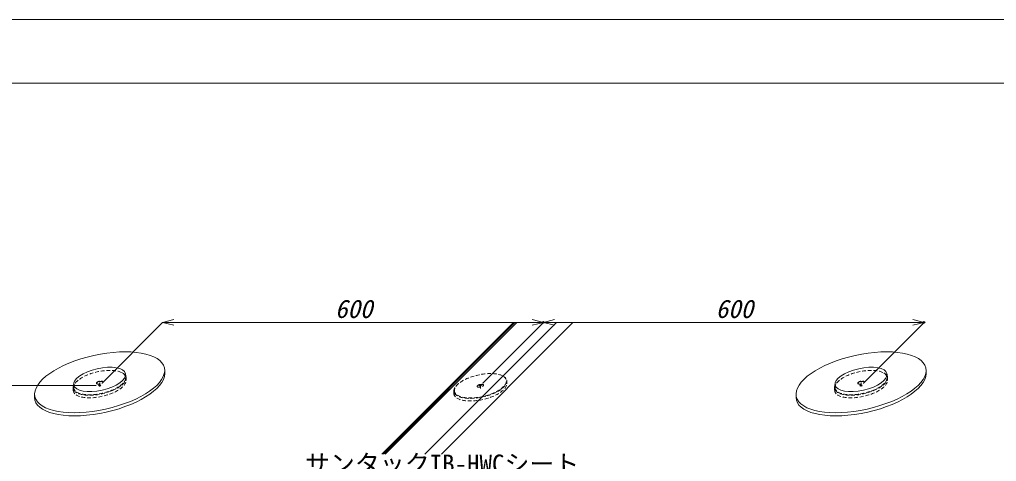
# Model space of a CAD drawing. Units: millimetres, scale not verified. Extents: x -840 to 840, y -594 to 594.
# Drawn here: x -163 to 453, y 315 to 594 of the extents above; entities that cross this region are included whole.
import ezdxf
from ezdxf.enums import TextEntityAlignment as Align

# ---------------------------------------------------------------- set-up
doc = ezdxf.new("R2010")
doc.units = ezdxf.units.MM
doc.header["$LTSCALE"] = 2
doc.header["$PDMODE"] = 32
doc.header["$PDSIZE"] = 1
doc.linetypes.add('CHAIN1', pattern=[8, 5, -1, 1, -1])
doc.linetypes.add('DASHED1', pattern=[1.8, 1.2, -0.6])
for name, color, linetype, lineweight in [('0-0_文字', 5, 'Continuous', 9), ('0-1_寸法線', 7, 'Continuous', 9), ('0-4_IBｼｰﾄ', 7, 'Continuous', 9), ('0-5_IBリキッド', 7, 'Continuous', 9), ('0-6_0', 7, 'Continuous', 9), ('0-8_輪郭線', 2, 'Continuous', 9), ('0-9_図面枠', 7, 'Continuous', 9), ('0-C_部材(積層鋼板)', 4, 'Continuous', 9), ('0-E_中心線', 2, 'CHAIN1', 9), ('0-F_増張りシート', 7, 'Continuous', 9)]:
    doc.layers.add(name, color=color, linetype=linetype, lineweight=lineweight)
doc.layers.add('0-7_Defpoints', color=7, linetype='Continuous')
doc.styles.add('ＭＳ ゴシック', font='')
doc.styles.get('ＭＳ ゴシック').set_extended_font_data('MS Gothic')

# ---------------------------------------------------------------- blocks, each defined once
blk = doc.blocks.new('_Open30')
at = {"layer": '0-6_0'}
blk.add_line((0, 0), (-2, 0), dxfattribs=at)
blk.add_lwpolyline([(-2, 0.5359), (0, 0), (-2, -0.5359)], dxfattribs=at)

msp = doc.modelspace()

# ---------------------------------------------------------------- linework, layer by layer
at = {"layer": '0-1_寸法線'}
for p, q in [((-110.843, 364.895), (-72.641, 403.16)), ((-65.641, 403.16), (160.359, 403.16)), ((129.157, 364.895), (167.359, 403.16)), ((129.157, 364.895), (167.359, 403.16)), ((174.359, 403.16), (400.359, 403.16)), ((369.157, 364.895), (407.359, 403.16)), ((-114.462, 363.395), (-184.34, 363.395))]:
    msp.add_line(p, q, dxfattribs=at)
at = {"layer": '0-4_IBｼｰﾄ'}
for p, q in [((65.614, 320.106), (148.501, 402.993)), ((67.731, 320.106), (150.619, 402.993)), ((92.745, 320.106), (175.632, 402.993)), ((103.127, 320.106), (186.014, 402.993))]:
    msp.add_line(p, q, dxfattribs=at)
at = {"layer": '0-5_IBリキッド'}
msp.add_line((66.505, 320.106), (149.393, 402.993), dxfattribs=at)
at = {"layer": '0-7_Defpoints'}
for p in [(167.359, 403.16), (407.359, 403.16), (-112.34, 363.395), (127.66, 363.395), (367.66, 363.395)]:
    msp.add_point(p, dxfattribs=at)
at = {"layer": '0-8_輪郭線'}
msp.add_lwpolyline([(800, 554), (-800, 554), (-800, -554), (800, -554)], close=True, dxfattribs=at)
at = {"layer": '0-9_図面枠'}
msp.add_lwpolyline([(840, -594), (840, 594), (-840, 594), (-840, -594)], close=True, dxfattribs=at)
at = {"layer": '0-C_部材(積層鋼板)', "color": 134, "linetype": 'DASHED1'}
for p, q in [((-95.688, 368.028), (-95.688, 366.428)), ((144.312, 366.028), (144.312, 364.428)), ((384.312, 368.028), (384.312, 366.428)), ((-128.993, 361.962), (-128.993, 360.362)), ((111.007, 359.962), (111.007, 358.362)), ((351.007, 361.962), (351.007, 360.362))]:
    msp.add_line(p, q, dxfattribs=at)
for centre, major_axis, start_param, end_param in [((-112.34, 364.995), (-16.583, -3.676), 5.5951713, 9.9296477), ((127.66, 362.995), (-16.583, -3.676), 5.5951713, 9.9296477), ((367.66, 364.995), (-16.583, -3.676), 5.5951713, 9.9296477), ((-112.34, 363.395), (-16.583, -3.676), 6.1916132, 9.3332058), ((-112.34, 364.995), (-2.041, -0.452), 3.1634857, 6.078148), ((127.66, 361.395), (-16.583, -3.676), 6.1916132, 9.3332058), ((127.66, 362.995), (-2.041, -0.452), 3.1634857, 6.078148), ((367.66, 363.395), (-16.583, -3.676), 6.1916132, 9.3332058), ((367.66, 364.995), (-2.041, -0.452), 3.1634857, 6.078148)]:
    msp.add_ellipse(centre, major_axis=major_axis, ratio=0.414214, start_param=start_param, end_param=end_param, dxfattribs=at)
for centre, major_axis in [((-112.34, 365.195), (-16.328, -3.62)), ((127.66, 363.195), (-16.328, -3.62)), ((367.66, 365.195), (-16.328, -3.62)), ((-112.34, 365.195), (-2.041, -0.452)), ((127.66, 363.195), (-2.041, -0.452)), ((367.66, 365.195), (-2.041, -0.452))]:
    msp.add_ellipse(centre, major_axis=major_axis, ratio=0.414214, dxfattribs=at)
at = {"layer": '0-E_中心線'}
for p, q in [((-112.34, 363.395), (-112.34, 365.195)), ((367.66, 363.395), (367.66, 365.195)), ((127.66, 361.395), (127.66, 363.195))]:
    msp.add_line(p, q, dxfattribs=at)
at = {"layer": '0-F_増張りシート', "color": 134}
for p, q in [((-95.969, 370.567), (-95.688, 368.428)), ((384.031, 370.567), (384.312, 368.428)), ((-128.712, 364.604), (-128.993, 362.362)), ((351.288, 364.604), (351.007, 362.362))]:
    msp.add_line(p, q, dxfattribs=at)
at = {"layer": '0-F_増張りシート'}
for p, q in [((-71.35, 370.86), (-71.35, 372.86)), ((-71.35, 370.86), (-71.35, 372.86)), ((408.65, 370.86), (408.65, 372.86)), ((408.65, 370.86), (408.65, 372.86)), ((-153.331, 355.93), (-153.331, 357.93)), ((-153.331, 355.93), (-153.331, 357.93)), ((326.669, 355.93), (326.669, 357.93)), ((326.669, 355.93), (326.669, 357.93))]:
    msp.add_line(p, q, dxfattribs=at)
for centre in [(-112.34, 365.395), (367.66, 365.395)]:
    msp.add_ellipse(centre, major_axis=(-40.819, -9.049), ratio=0.414214, dxfattribs=at)
at = {"layer": '0-F_増張りシート', "color": 134}
for centre in [(-112.34, 367.195), (367.66, 367.195)]:
    msp.add_ellipse(centre, major_axis=(-16.328, -3.62), ratio=0.414214, dxfattribs=at)
at = {"layer": '0-F_増張りシート'}
for centre in [(-112.34, 363.395), (367.66, 363.395)]:
    msp.add_ellipse(centre, major_axis=(-40.819, -9.049), ratio=0.414214, start_param=6.1916132, end_param=9.3332058, dxfattribs=at)

# ---------------------------------------------------------------- block references
at = {"layer": '0-1_寸法線', "xscale": 3.5, "yscale": 3.5, "rotation": 180}
for p in [(-72.641, 403.16), (167.359, 403.16)]:
    msp.add_blockref('_Open30', p, dxfattribs=at)
at = {"layer": '0-1_寸法線', "xscale": 3.5, "yscale": 3.5}
for p in [(167.359, 403.16), (407.359, 403.16)]:
    msp.add_blockref('_Open30', p, dxfattribs=at)

# ---------------------------------------------------------------- texts
at = {"layer": '0-0_文字', "color": 7, "style": 'ＭＳ ゴシック'}
msp.add_text('サンタックIB-HWCシート', height=11.54, dxfattribs=at).set_placement((17.006, 304.814), align=Align.BOTTOM_LEFT)
at = {"layer": '0-1_寸法線', "style": 'ＭＳ ゴシック', "oblique": 15}
for p in [(35.965, 402.44), (275.965, 402.44)]:
    msp.add_text('600', height=11.54, dxfattribs=at).set_placement(p, align=Align.BOTTOM_LEFT)

doc.saveas('drawing.dxf')
